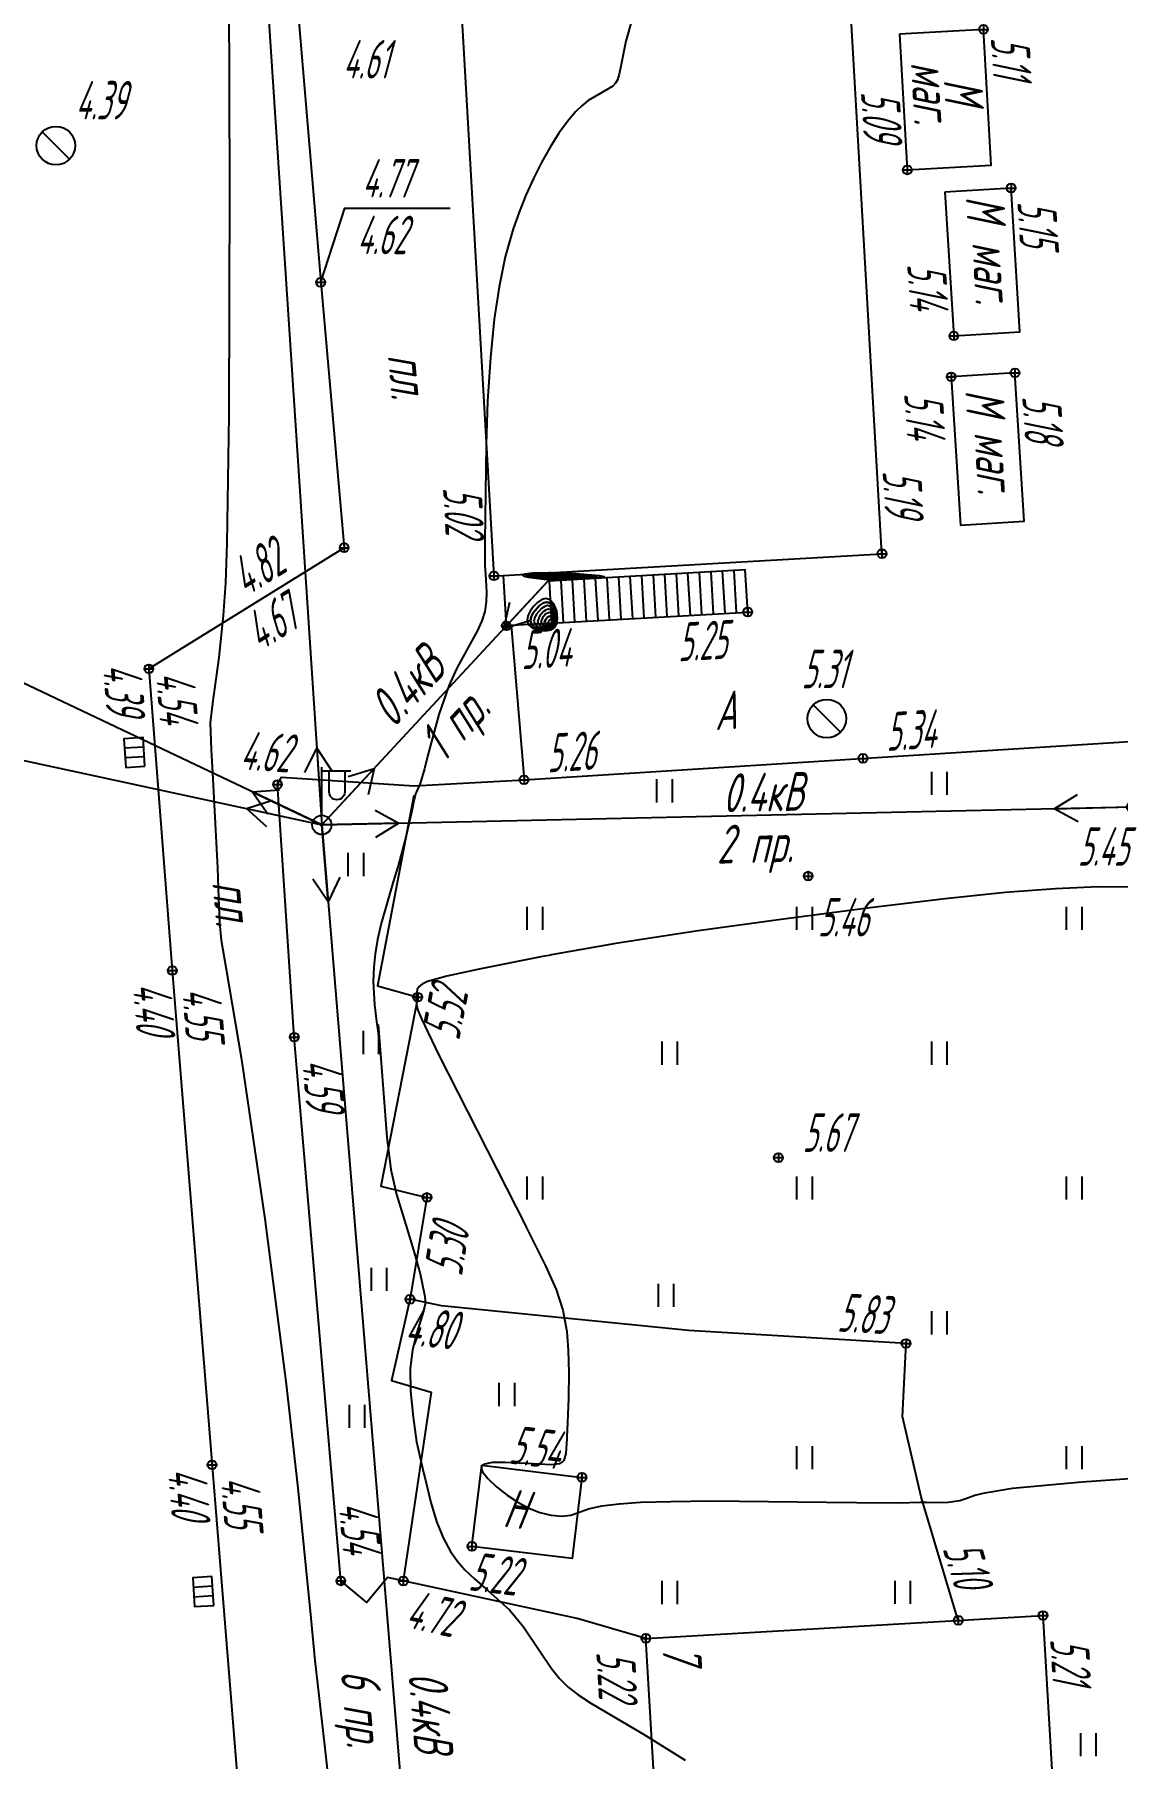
# Model space of a CAD drawing. Extents: x 1233805 to 1234355, y 654698 to 655114.
# Drawn here: x 1234085.91 to 1234114.02, y 654749.34 to 654794.08 of the extents above; entities that cross this region are included whole.
import ezdxf

# ---------------------------------------------------------------- set-up
doc = ezdxf.new("R2010")
doc.units = 0
for name, color, linetype, lineweight in [('ИИ_ГОРИЗОНТАЛИ_ОСН', 32, 'Continuous', 25), ('ИИ_ГОРИЗОНТАЛИ_УТОЛЩ', 32, 'Continuous', 30), ('ИИ_ДОРОГИ_АД', 7, 'Continuous', 25), ('ИИ_ЛЭП_НН', 250, 'Continuous', 25), ('ИИ_ОГРАДЫ', 7, 'Continuous', 25), ('ИИ_ОТМЕТКИ', 7, 'Continuous', 25), ('ИИ_СООРУЖЕНИЕ', 7, 'Continuous', 25), ('ИИ_СТРОЕНИЕ', 7, 'Continuous', 25), ('ИИ_ТРУБОПРОВОДЫ', 7, 'Continuous', 25), ('ИИ_УГОДЬЯ', 7, 'Continuous', 25)]:
    doc.layers.add(name, color=color, linetype=linetype, lineweight=lineweight)
doc.styles.add('VNIPISIMPLEXCUR', font='simplex.shx', dxfattribs={"width": 0.8, "oblique": 15})
doc.styles.add('ГОСТ 2.304 КУРСИВ', font='cs_gost2304.shx', dxfattribs={"oblique": 15})
doc.linetypes.add('ИИ054741_6', pattern='A,2,-0.5,[35,3dservice.shx,S=1,R=0,X=0,Y=0],-0.5,2', length=5)
doc.linetypes.add('ИИ054751', pattern='A,2.5,[1,3dservice.shx,S=0.8,R=0,X=0,Y=0],2.5', length=5)

# ---------------------------------------------------------------- blocks, each defined once
blk = doc.blocks.new('ИИ05401')
at = {"color": 0, "linetype": 'Continuous', "lineweight": 25}
for points in [[(-0.4, 1.2), (-0.4, 0)], [(0.4, 1.2), (0.4, 0)]]:
    blk.add_lwpolyline(points, dxfattribs=at)
blk = doc.blocks.new('ИИ051144')
at = {"color": 0, "linetype": 'Continuous', "lineweight": 25, "flags": 128}
for points in [[(4, 0), (0, 0)], [(2.775, 0.707), (4, 0), (2.775, -0.707)]]:
    blk.add_lwpolyline(points, dxfattribs=at)
blk = doc.blocks.new('ИИ05128(1)')
at = {"color": 0, "linetype": 'Continuous'}
blk.add_lwpolyline([(-0.75, -0.5), (0.75, -0.5), (0.75, 0.5), (-0.75, 0.5)], close=True, dxfattribs=at)
for points in [[(-0.25, -0.5), (-0.25, 0.5)], [(0.25, -0.5), (0.25, 0.5)]]:
    blk.add_lwpolyline(points, dxfattribs=at)
blk = doc.blocks.new('ИИ0511015')
at = {"linetype": 'Continuous', "lineweight": 25}
blk.add_hatch(color=0, dxfattribs=at).paths.add_polyline_path([(-0.05, 0, 1), (0.05, 0, 1)])
at = {"color": 0, "linetype": 'Continuous', "lineweight": 25, "flags": 128}
for points in [[(0, 0.5), (0, 3)], [(0, 2.806), (1.5, 2.806)], [(1.184, 2.806), (1.184, 1.706), (1.174, 1.617), (1.144, 1.532), (1.096, 1.456), (1.033, 1.393), (0.957, 1.345), (0.873, 1.316), (0.784, 1.306), (0.695, 1.316), (0.61, 1.345), (0.534, 1.393), (0.471, 1.456), (0.423, 1.532), (0.394, 1.617), (0.384, 1.706), (0.384, 2.806)]]:
    blk.add_lwpolyline(points, dxfattribs=at)
at = {"color": 0, "linetype": 'Continuous', "lineweight": 25}
for radius in [0.5, 0.05]:
    blk.add_circle((0, 0), radius, dxfattribs=at)
blk = doc.blocks.new('ИИ051171')
at = {"color": 0, "linetype": 'Continuous', "lineweight": 25, "flags": 128}
blk.add_lwpolyline([(0.707, -0.707), (-0.707, 0.707)], dxfattribs=at)
at = {"color": 0, "linetype": 'Continuous', "lineweight": 25}
blk.add_circle((0, 0), 1, dxfattribs=at)
at = {"color": 0, "linetype": 'Continuous', "style": 'VNIPISIMPLEXCUR', "oblique": 15, "width": 0.8}
for tag, p in [('NUMBER', (1.7, -1)), ('HATCH', (1.7, -4.4)), ('HEIGHT', (1.7, -7.8)), ('TOP1', (1.7, -11.2)), ('TOP2', (1.7, -14.6)), ('TOP3', (1.7, -18)), ('TOP4', (1.7, -21.4)), ('TOP5', (1.7, -24.8)), ('BOTTOM', (1.7, -28.2))]:
    blk.add_attdef(tag, p, '', height=2, dxfattribs=at)
blk = doc.blocks.new('PICKET')
at = {"color": 0, "linetype": 'Continuous', "lineweight": 25}
for p, q in [((-0.23, 0), (0.23, 0)), ((0, 0.23), (0, -0.23))]:
    blk.add_line(p, q, dxfattribs=at)
blk.add_circle((0, 0), 0.23, dxfattribs=at)
at = {"color": 0, "linetype": 'Continuous', "style": 'VNIPISIMPLEXCUR', "oblique": 15, "width": 0.8}
blk.add_attdef('OTMETKA', (1.25, 0.3), '', height=2, dxfattribs=at)
at = {"color": 8, "linetype": 'Continuous', "style": 'VNIPISIMPLEXCUR', "oblique": 15, "width": 0.8, "flags": 1}
blk.add_attdef('NOMER', (1.25, -2.7), '', height=2, dxfattribs=at)

msp = doc.modelspace()

# ---------------------------------------------------------------- linework, layer by layer
at = {"layer": 'ИИ_ГОРИЗОНТАЛИ_ОСН', "flags": 128}
for points, elevation in [([(1234090.959, 654795.132), (1234090.974, 654790.125), (1234090.953, 654784.19), (1234090.907, 654780.868), (1234090.869, 654779.849), (1234090.813, 654779.004), (1234090.699, 654777.91), (1234090.53, 654776.725), (1234090.529, 654776.72), (1234090.471, 654776.219), (1234090.496, 654775.521), (1234090.532, 654774.917), (1234090.665, 654772.452), (1234090.69, 654771.677), (1234090.714, 654771.026), (1234090.755, 654770.581), (1234090.885, 654769.82), (1234091.287, 654767.483), (1234091.89, 654763.342), (1234092.442, 654759.054), (1234092.753, 654756.278), (1234093.084, 654752.98), (1234093.191, 654751.884), (1234093.435, 654749.686), (1234093.537, 654748.825)], 4.5), ([(1234101.428, 654794.49), (1234101.259, 654793.908), (1234101.14, 654793.307), (1234101.092, 654793.052), (1234101.046, 654792.907), (1234100.994, 654792.818), (1234100.921, 654792.743), (1234100.671, 654792.595), (1234100.283, 654792.368), (1234100.116, 654792.234), (1234099.955, 654792.077), (1234099.744, 654791.827), (1234099.522, 654791.518), (1234099.296, 654791.161), (1234099.073, 654790.764), (1234098.861, 654790.344), (1234098.665, 654789.909), (1234098.489, 654789.47), (1234098.338, 654789.037), (1234098.133, 654788.313), (1234097.97, 654787.531), (1234097.847, 654786.691), (1234097.751, 654785.7), (1234097.673, 654784.57), (1234097.633, 654783.444), (1234097.599, 654780.93), (1234097.599, 654780.305), (1234097.623, 654779.947), (1234097.626, 654779.917), (1234097.648, 654779.613), (1234097.639, 654779.357), (1234097.598, 654779.108), (1234097.524, 654778.867), (1234097.399, 654778.594), (1234097.178, 654778.193), (1234096.875, 654777.638), (1234096.663, 654777.178), (1234096.404, 654776.43), (1234096.125, 654775.381), (1234096.034, 654775.022), (1234095.921, 654774.639), (1234095.82, 654774.408), (1234095.804, 654774.378), (1234095.746, 654774.149), (1234095.711, 654773.964), (1234095.552, 654773.251), (1234095.348, 654772.505), (1234095.221, 654772.087), (1234094.907, 654771.007), (1234094.813, 654770.593), (1234094.751, 654770.225), (1234094.717, 654769.873), (1234094.706, 654769.507), (1234094.736, 654768.902), (1234094.79, 654768.466), (1234094.814, 654768.287), (1234094.822, 654768.23), (1234094.834, 654768.15), (1234094.834, 654768.144), (1234094.836, 654768.131)], 5), ([(1234114.531, 654771.954), (1234113.522, 654771.958), (1234112.412, 654771.912), (1234111.11, 654771.81), (1234109.547, 654771.647), (1234107.606, 654771.416), (1234105.352, 654771.124), (1234103.082, 654770.81), (1234100.998, 654770.493), (1234099.334, 654770.193), (1234099.264, 654770.18), (1234099.054, 654770.14), (1234097.501, 654769.837), (1234096.615, 654769.644), (1234096.117, 654769.5), (1234095.976, 654769.438), (1234095.895, 654769.376), (1234095.848, 654769.296), (1234095.847, 654769.294), (1234095.846, 654769.289), (1234095.82, 654769.115), (1234095.831, 654768.892), (1234095.864, 654768.762), (1234095.959, 654768.533), (1234096.4, 654767.611), (1234098.663, 654763.156), (1234098.676, 654763.13), (1234099.18, 654762.127), (1234099.45, 654761.514), (1234099.624, 654760.975), (1234099.726, 654760.422), (1234099.767, 654759.936), (1234099.783, 654759.357), (1234099.774, 654758.691), (1234099.738, 654757.853), (1234099.731, 654757.707), (1234099.728, 654757.646), (1234099.701, 654757.251), (1234099.649, 654757.071), (1234099.604, 654757.019), (1234099.541, 654756.984), (1234099.325, 654756.959), (1234098.681, 654756.99), (1234098.122, 654757.021), (1234097.795, 654757.019), (1234097.6, 654756.981), (1234097.545, 654756.947), (1234097.517, 654756.903), (1234097.517, 654756.848), (1234097.543, 654756.782), (1234097.68, 654756.605), (1234097.906, 654756.389), (1234098.177, 654756.174), (1234098.457, 654755.988), (1234098.73, 654755.842), (1234099.028, 654755.724), (1234099.324, 654755.651), (1234099.601, 654755.627), (1234099.833, 654755.654), (1234100.005, 654755.715), (1234100.295, 654755.818), (1234100.639, 654755.892), (1234101.087, 654755.949), (1234101.643, 654755.988), (1234102.428, 654756.012), (1234103.463, 654756.021), (1234106.47, 654755.992), (1234107.253, 654755.981), (1234108.345, 654755.975), (1234108.891, 654755.989), (1234108.915, 654755.991), (1234109.055, 654755.988), (1234109.221, 654755.98), (1234109.628, 654755.989), (1234109.934, 654756.038), (1234110.084, 654756.089), (1234110.319, 654756.169), (1234110.578, 654756.234), (1234111.298, 654756.35), (1234113.1, 654756.52), (1234116.442, 654756.752)], 5.5), ([(1234094.832, 654768.392), (1234094.872, 654767.839), (1234095.061, 654765.466), (1234095.162, 654764.621), (1234095.307, 654763.977), (1234095.549, 654763.191), (1234095.779, 654762.447), (1234095.919, 654761.918), (1234096.038, 654761.374), (1234096.064, 654761.173), (1234096.007, 654760.955), (1234096.005, 654760.948), (1234095.834, 654760.382), (1234095.727, 654759.947), (1234095.661, 654759.448), (1234095.673, 654758.873), (1234095.737, 654758.194), (1234095.824, 654757.558), (1234095.911, 654757.173), (1234096.022, 654756.723), (1234096.05, 654756.599), (1234096.197, 654755.978), (1234096.346, 654755.486), (1234096.518, 654755.061), (1234096.71, 654754.707), (1234096.879, 654754.472), (1234097.085, 654754.238), (1234097.331, 654754.001), (1234097.681, 654753.699), (1234098.238, 654753.197), (1234098.608, 654752.756), (1234099.032, 654752.126), (1234099.332, 654751.675), (1234099.542, 654751.414), (1234099.766, 654751.193), (1234100.023, 654750.991), (1234100.357, 654750.776), (1234100.737, 654750.553), (1234101.718, 654749.971), (1234102.8, 654749.293)], 5)]:
    msp.add_lwpolyline(points, dxfattribs=dict(at, elevation=elevation))
for points, elevation in [([(1234099.387, 654780.112), (1234098.831, 654780.098), (1234098.648, 654780.075), (1234098.58, 654780.047), (1234098.616, 654780.024), (1234098.727, 654779.997), (1234099.14, 654779.945), (1234099.536, 654779.936), (1234099.537, 654779.936), (1234099.804, 654779.951), (1234099.981, 654779.961), (1234100.071, 654779.966), (1234100.098, 654779.967), (1234100.339, 654779.981), (1234100.61, 654779.996), (1234100.611, 654779.996), (1234100.709, 654780.008), (1234100.575, 654780.032), (1234099.964, 654780.086), (1234099.387, 654780.112)], 5.5), ([(1234099.351, 654780.112), (1234098.953, 654780.102), (1234098.773, 654780.066), (1234098.878, 654780.03), (1234099.174, 654779.993), (1234099.457, 654779.986), (1234099.458, 654779.986), (1234099.649, 654779.997), (1234099.776, 654780.004), (1234099.84, 654780.008), (1234099.86, 654780.009), (1234100.032, 654780.018), (1234100.226, 654780.029), (1234100.227, 654780.029), (1234100.297, 654780.038), (1234100.201, 654780.055), (1234099.351, 654780.112)], 6.5), ([(1234099.333, 654780.112), (1234099.013, 654780.104), (1234098.869, 654780.075), (1234098.954, 654780.047), (1234099.191, 654780.017), (1234099.418, 654780.011), (1234099.418, 654780.011), (1234099.572, 654780.02), (1234099.673, 654780.026), (1234099.725, 654780.029), (1234099.741, 654780.029), (1234099.879, 654780.037), (1234100.034, 654780.046), (1234100.035, 654780.046), (1234100.091, 654780.053), (1234100.014, 654780.066), (1234099.333, 654780.112)], 7), ([(1234099.314, 654780.112), (1234099.074, 654780.106), (1234098.966, 654780.085), (1234099.208, 654780.04), (1234099.379, 654780.036), (1234099.379, 654780.036), (1234099.494, 654780.043), (1234099.571, 654780.047), (1234099.61, 654780.049), (1234099.621, 654780.05), (1234099.725, 654780.056), (1234099.842, 654780.062), (1234099.843, 654780.062), (1234099.885, 654780.068), (1234099.827, 654780.078), (1234099.314, 654780.112)], 7.5), ([(1234099.278, 654780.113), (1234099.159, 654780.103), (1234099.241, 654780.088), (1234099.3, 654780.087), (1234099.3, 654780.087), (1234099.339, 654780.089), (1234099.366, 654780.091), (1234099.379, 654780.091), (1234099.383, 654780.092), (1234099.418, 654780.093), (1234099.459, 654780.096), (1234099.459, 654780.096), (1234099.473, 654780.098), (1234099.453, 654780.101), (1234099.278, 654780.113)], 8.5), ([(1234099.26, 654780.113), (1234099.255, 654780.113), (1234099.258, 654780.112), (1234099.261, 654780.112), (1234099.261, 654780.112), (1234099.262, 654780.112), (1234099.263, 654780.112), (1234099.264, 654780.112), (1234099.264, 654780.112), (1234099.265, 654780.112), (1234099.266, 654780.112), (1234099.267, 654780.112), (1234099.266, 654780.113), (1234099.26, 654780.113)], 9), ([(1234098.696, 654778.882), (1234098.728, 654778.768), (1234098.827, 654778.679), (1234098.987, 654778.621), (1234099.176, 654778.607), (1234099.312, 654778.634), (1234099.41, 654778.696), (1234099.469, 654778.794), (1234099.491, 654778.928), (1234099.466, 654779.127), (1234099.395, 654779.304), (1234099.3, 654779.412), (1234099.187, 654779.444), (1234099.085, 654779.415), (1234098.972, 654779.34), (1234098.868, 654779.238), (1234098.78, 654779.118), (1234098.718, 654778.992), (1234098.696, 654778.882)], 5.5), ([(1234098.877, 654778.859), (1234098.9, 654778.778), (1234098.971, 654778.714), (1234099.086, 654778.673), (1234099.221, 654778.663), (1234099.318, 654778.682), (1234099.388, 654778.727), (1234099.431, 654778.797), (1234099.446, 654778.892), (1234099.428, 654779.035), (1234099.378, 654779.162), (1234099.309, 654779.239), (1234099.229, 654779.262), (1234099.156, 654779.241), (1234099.075, 654779.187), (1234098.938, 654779.029), (1234098.893, 654778.938), (1234098.877, 654778.859)], 6.5), ([(1234098.968, 654778.848), (1234098.986, 654778.783), (1234099.043, 654778.732), (1234099.135, 654778.699), (1234099.243, 654778.691), (1234099.321, 654778.706), (1234099.378, 654778.742), (1234099.412, 654778.798), (1234099.424, 654778.875), (1234099.41, 654778.989), (1234099.369, 654779.09), (1234099.314, 654779.153), (1234099.25, 654779.171), (1234099.191, 654779.154), (1234099.126, 654779.111), (1234099.016, 654778.984), (1234098.968, 654778.848)], 7), ([(1234099.059, 654778.837), (1234099.072, 654778.788), (1234099.115, 654778.75), (1234099.184, 654778.725), (1234099.266, 654778.719), (1234099.325, 654778.73), (1234099.367, 654778.757), (1234099.392, 654778.799), (1234099.402, 654778.857), (1234099.391, 654778.943), (1234099.361, 654779.019), (1234099.319, 654779.066), (1234099.271, 654779.08), (1234099.178, 654779.035), (1234099.095, 654778.939), (1234099.059, 654778.837)], 7.5), ([(1234099.24, 654778.815), (1234099.259, 654778.785), (1234099.311, 654778.774), (1234099.345, 654778.787), (1234099.357, 654778.821), (1234099.343, 654778.877), (1234099.312, 654778.898), (1234099.281, 654778.882), (1234099.252, 654778.85), (1234099.24, 654778.815)], 8.5), ([(1234099.33, 654778.803), (1234099.333, 654778.802), (1234099.335, 654778.804), (1234099.333, 654778.807), (1234099.332, 654778.806), (1234099.331, 654778.805), (1234099.33, 654778.803)], 9)]:
    msp.add_lwpolyline(points, close=True, dxfattribs=dict(at, elevation=elevation))
at = {"layer": 'ИИ_ГОРИЗОНТАЛИ_УТОЛЩ', "flags": 128}
for points, elevation in [([(1234099.369, 654780.112), (1234098.892, 654780.1), (1234098.735, 654780.08), (1234098.676, 654780.057), (1234098.803, 654780.014), (1234099.157, 654779.969), (1234099.497, 654779.961), (1234099.497, 654779.961), (1234099.726, 654779.974), (1234099.879, 654779.982), (1234099.956, 654779.987), (1234099.979, 654779.988), (1234100.186, 654780), (1234100.418, 654780.012), (1234100.419, 654780.012), (1234100.503, 654780.023), (1234100.388, 654780.043), (1234099.863, 654780.09), (1234099.369, 654780.112)], 6), ([(1234099.296, 654780.113), (1234099.062, 654780.094), (1234099.225, 654780.064), (1234099.339, 654780.062), (1234099.339, 654780.062), (1234099.417, 654780.066), (1234099.468, 654780.069), (1234099.494, 654780.07), (1234099.502, 654780.071), (1234099.572, 654780.075), (1234099.65, 654780.079), (1234099.651, 654780.079), (1234099.679, 654780.083), (1234099.64, 654780.089), (1234099.296, 654780.113)], 8), ([(1234098.787, 654778.871), (1234098.814, 654778.773), (1234098.899, 654778.697), (1234099.037, 654778.647), (1234099.199, 654778.635), (1234099.315, 654778.658), (1234099.399, 654778.712), (1234099.45, 654778.796), (1234099.468, 654778.91), (1234099.447, 654779.081), (1234099.387, 654779.233), (1234099.305, 654779.326), (1234099.208, 654779.353), (1234099.121, 654779.328), (1234099.023, 654779.264), (1234098.859, 654779.073), (1234098.806, 654778.965), (1234098.787, 654778.871)], 6), ([(1234099.149, 654778.826), (1234099.158, 654778.793), (1234099.187, 654778.767), (1234099.288, 654778.746), (1234099.356, 654778.772), (1234099.379, 654778.839), (1234099.352, 654778.948), (1234099.324, 654778.98), (1234099.291, 654778.989), (1234099.229, 654778.959), (1234099.174, 654778.894), (1234099.149, 654778.826)], 8)]:
    msp.add_lwpolyline(points, close=True, dxfattribs=dict(at, elevation=elevation))
at = {"layer": 'ИИ_ДОРОГИ_АД', "flags": 128}
for points in [[(1234105.788, 654817.623), (1234105.723, 654818.322), (1234105.4, 654818.508), (1234095.454, 654817.832), (1234095.431, 654817.476), (1234089.084, 654816.977), (1234087.13, 654816.847), (1234086.817, 654816.585), (1234086.504, 654816.098), (1234086.134, 654815.117), (1234085.973, 654814.154), (1234086.052, 654811.883), (1234086.618, 654805.745), (1234090.002, 654804.355), (1234092.001, 654803.554), (1234093.341, 654787.652), (1234093.949, 654780.762), (1234088.881, 654777.62), (1234089.488, 654769.788), (1234091.689, 654742.45), (1234094.052, 654713.066), (1234094.563, 654707.467), (1234094.695, 654706.402)], [(1234098.283, 654778.742), (1234098.619, 654774.739)], [(1234101.782, 654752.455), (1234100.002, 654752.967), (1234095.074, 654754.034), (1234094.538, 654753.386), (1234093.864, 654753.947), (1234092.654, 654768.061), (1234092.22, 654774.618), (1234092.32, 654774.807), (1234095.77, 654774.582), (1234098.619, 654774.739), (1234115.837, 654775.829), (1234118.913, 654776.109)]]:
    msp.add_lwpolyline(points, dxfattribs=at)
at = {"layer": 'ИИ_ЛЭП_НН', "elevation": -11.67, "flags": 128}
for points in [[(1234061.37, 654972.781), (1234066.385, 654943.719), (1234071.329, 654914.814), (1234077.199, 654872.039), (1234085.76, 654846.358), (1234090.839, 654812.015), (1234093.371, 654773.568), (1234096.033, 654741.241), (1234098.037, 654708.982), (1234098.255, 654706.63)], [(1234093.371, 654773.568), (1234114.382, 654774.034), (1234132.775, 654774.541), (1234133.809, 654802.226)], [(1234093.371, 654773.568), (1234060.225, 654789.308)], [(1234093.371, 654773.568), (1234099.451, 654780.124)], [(1234068.807, 654778.872), (1234093.371, 654773.568)]]:
    msp.add_lwpolyline(points, dxfattribs=at)
at = {"layer": 'ИИ_ОГРАДЫ', "linetype": 'ИИ054741_6'}
msp.add_lwpolyline([(1234095.759, 654774.335), (1234094.815, 654769.388), (1234095.859, 654769.099), (1234094.903, 654764.189), (1234096.098, 654763.9), (1234095.664, 654761.282), (1234095.175, 654759.152), (1234096.204, 654758.849), (1234095.485, 654753.945)], dxfattribs=at)
at = {"layer": 'ИИ_ОГРАДЫ', "linetype": 'ИИ054751', "flags": 128}
msp.add_lwpolyline([(1234109.891, 654752.923), (1234108.925, 654756.131), (1234108.445, 654758.21), (1234108.535, 654760.11), (1234102.892, 654760.446), (1234096.479, 654761.084), (1234095.658, 654761.255)], dxfattribs=at)
at = {"layer": 'ИИ_ОТМЕТКИ', "elevation": 4.621}
msp.add_lwpolyline([(1234093.341, 654787.652), (1234093.968, 654789.571), (1234096.701, 654789.571)], dxfattribs=at)
at = {"layer": 'ИИ_СТРОЕНИЕ'}
for points in [[(1234095.716, 654817.046), (1234096.467, 654803.93), (1234096.818, 654797.814), (1234097.837, 654780.031), (1234098.084, 654780.045), (1234099.259, 654780.113), (1234107.909, 654780.608), (1234105.788, 654817.623)], [(1234108.366, 654794.091), (1234108.568, 654790.568), (1234110.747, 654790.693), (1234110.545, 654794.216)], [(1234109.546, 654789.991), (1234109.776, 654786.26), (1234111.492, 654786.366), (1234111.262, 654790.097)], [(1234109.707, 654785.199), (1234109.945, 654781.347), (1234111.6, 654781.449), (1234111.362, 654785.301)], [(1234098.16, 654778.735), (1234098.084, 654780.045), (1234099.259, 654780.113), (1234099.271, 654779.896), (1234099.334, 654778.803)], [(1234099.271, 654779.896), (1234099.334, 654778.803), (1234104.426, 654779.094), (1234104.363, 654780.188)], [(1234097.521, 654756.951), (1234100.121, 654756.635), (1234099.866, 654754.529), (1234097.265, 654754.844)], [(1234101.782, 654752.455), (1234112.09, 654753.05), (1234112.766, 654741.33), (1234102.459, 654740.735), (1234102.298, 654743.516), (1234100.667, 654743.422), (1234100.398, 654748.07), (1234102.028, 654748.184)]]:
    msp.add_lwpolyline(points, close=True, dxfattribs=at)
for points in [[(1234102.266, 654780.068), (1234102.329, 654778.974)], [(1234102.566, 654780.085), (1234102.629, 654778.991)], [(1234102.865, 654780.102), (1234102.928, 654779.009)], [(1234103.165, 654780.12), (1234103.228, 654779.026)], [(1234103.464, 654780.137), (1234103.527, 654779.043)], [(1234103.764, 654780.154), (1234103.827, 654779.06)], [(1234104.063, 654780.171), (1234104.126, 654779.077)], [(1234099.571, 654779.914), (1234099.634, 654778.82)], [(1234099.87, 654779.931), (1234099.933, 654778.837)], [(1234100.17, 654779.948), (1234100.233, 654778.854)], [(1234100.469, 654779.965), (1234100.532, 654778.871)], [(1234100.769, 654779.982), (1234100.832, 654778.888)], [(1234101.068, 654779.999), (1234101.131, 654778.906)], [(1234101.368, 654780.017), (1234101.431, 654778.923)], [(1234101.667, 654780.034), (1234101.73, 654778.94)], [(1234101.967, 654780.051), (1234102.03, 654778.957)]]:
    msp.add_lwpolyline(points, dxfattribs=at)

# ---------------------------------------------------------------- block references
at = {"layer": 'ИИ_ЛЭП_НН'}
for p, xscale, yscale, zscale, rotation in [((1234099.451, 654780.124, -11.67), 0.4999999999999997, 0.4999999999999997, 0.4999999999999997, 227.1538112448566), ((1234093.371, 654773.568, -11.67), 0.4999999999999997, 0.4999999999999997, 0.4999999999999997, 93.767455868913), ((1234093.371, 654773.568, -11.67), 0.4999999999999997, 0.4999999999999997, 0.4999999999999997, 47.15381124529359), ((1234093.371, 654773.568, -11.67), 0.4999999999999997, 0.4999999999999997, 0.4999999999999997, 154.5981289579322), ((1234093.371, 654773.568, -11.67), 0.4999999999999997, 0.4999999999999997, 0.4999999999999997, 167.8151604246934), ((1234114.382, 654774.034, -11.67), 0.4999999999999997, 0.4999999999999997, 0.4999999999999997, 181.2707475454), ((1234093.371, 654773.568, -11.67), 0.4999999999999992, 0.4999999999999992, 0.4999999999999992, 1.270747545428119), ((1234093.371, 654773.568, -11.67), 0.4999999999999997, 0.4999999999999997, 0.4999999999999997, 274.7079061932465)]:
    msp.add_blockref('ИИ051144', p, dxfattribs=dict(at, xscale=xscale, yscale=yscale, zscale=zscale, rotation=rotation))
at = {"layer": 'ИИ_ЛЭП_НН', "xscale": 0.5, "yscale": 0.5, "zscale": 0.5}
msp.add_blockref('ИИ0511015', (1234093.371, 654773.568, -11.67), dxfattribs=at)
at = {"layer": 'ИИ_ОТМЕТКИ'}
ref = msp.add_blockref('PICKET', (1234092.671, 654795.603, 4.607), dxfattribs=dict(at, xscale=0.5, yscale=0.5, zscale=0.5))
ref.add_attrib('OTMETKA', '4.61', (1234093.913, 654792.939, 4.607), dxfattribs={"layer": '0', "color": 0, "linetype": 'Continuous', "height": 1, "style": 'ГОСТ 2.304 КУРСИВ', "oblique": 15, "width": 0.65})
ref = msp.add_blockref('PICKET', (1234110.545, 654794.216, 5.108), dxfattribs=dict(at, xscale=0.5, yscale=0.5, zscale=0.5))
ref.add_attrib('OTMETKA', '5.11', (1234110.735, 654793.998, 5.108), dxfattribs={"layer": '0', "color": 0, "linetype": 'Continuous', "height": 1, "rotation": 273.2805, "style": 'ГОСТ 2.304 КУРСИВ', "oblique": 15, "width": 0.65})
ref = msp.add_blockref('PICKET', (1234108.568, 654790.568, 5.09), dxfattribs=dict(at, xscale=0.5, yscale=0.5, zscale=0.5))
ref.add_attrib('OTMETKA', '5.09', (1234107.364, 654792.594, 5.09), dxfattribs={"layer": '0', "color": 0, "linetype": 'Continuous', "height": 1, "rotation": 273.2805, "style": 'ГОСТ 2.304 КУРСИВ', "oblique": 15, "width": 0.65})
ref = msp.add_blockref('PICKET', (1234111.262, 654790.097, 5.146), dxfattribs=dict(at, xscale=0.5, yscale=0.5, zscale=0.5))
ref.add_attrib('OTMETKA', '5.15', (1234111.424, 654789.745, 5.146), dxfattribs={"layer": '0', "color": 0, "linetype": 'Continuous', "height": 1, "rotation": 273.5352, "style": 'ГОСТ 2.304 КУРСИВ', "oblique": 15, "width": 0.65})
ref = msp.add_blockref('PICKET', (1234093.341, 654787.652, 4.621), dxfattribs=dict(at, xscale=0.5, yscale=0.5, zscale=0.5))
ref.add_attrib('OTMETKA', '4.62', (1234094.279, 654788.38, 4.621), dxfattribs={"layer": '0', "color": 0, "linetype": 'Continuous', "height": 1, "style": 'ГОСТ 2.304 КУРСИВ', "oblique": 15, "width": 0.65})
ref = msp.add_blockref('PICKET', (1234109.776, 654786.26, 5.144), dxfattribs=dict(at, xscale=0.5, yscale=0.5, zscale=0.5))
ref.add_attrib('OTMETKA', '5.14', (1234108.563, 654788.121, 5.144), dxfattribs={"layer": '0', "color": 0, "linetype": 'Continuous', "height": 1, "rotation": 273.5352, "style": 'ГОСТ 2.304 КУРСИВ', "oblique": 15, "width": 0.65})
ref = msp.add_blockref('PICKET', (1234109.707, 654785.199, 5.14), dxfattribs=dict(at, xscale=0.5, yscale=0.5, zscale=0.5))
ref.add_attrib('OTMETKA', '5.14', (1234108.485, 654784.765, 5.14), dxfattribs={"layer": '0', "color": 0, "linetype": 'Continuous', "height": 1, "rotation": 273.5352, "style": 'ГОСТ 2.304 КУРСИВ', "oblique": 15, "width": 0.65})
ref = msp.add_blockref('PICKET', (1234111.362, 654785.301, 5.182), dxfattribs=dict(at, xscale=0.5, yscale=0.5, zscale=0.5))
ref.add_attrib('OTMETKA', '5.18', (1234111.55, 654784.687, 5.182), dxfattribs={"layer": '0', "color": 0, "linetype": 'Continuous', "height": 1, "rotation": 273.5352, "style": 'ГОСТ 2.304 КУРСИВ', "oblique": 15, "width": 0.65})
ref = msp.add_blockref('PICKET', (1234107.909, 654780.608, 5.188), dxfattribs=dict(at, xscale=0.5, yscale=0.5, zscale=0.5))
ref.add_attrib('OTMETKA', '5.19', (1234107.925, 654782.751, 5.188), dxfattribs={"layer": '0', "color": 0, "linetype": 'Continuous', "height": 1, "rotation": 273.2805, "style": 'ГОСТ 2.304 КУРСИВ', "oblique": 15, "width": 0.65})
ref = msp.add_blockref('PICKET', (1234097.837, 654780.031, 5.02), dxfattribs=dict(at, xscale=0.5, yscale=0.5, zscale=0.5))
ref.add_attrib('OTMETKA', '5.02', (1234096.514, 654782.318, 5.02), dxfattribs={"layer": '0', "color": 0, "linetype": 'Continuous', "height": 1, "rotation": 273.2805, "style": 'ГОСТ 2.304 КУРСИВ', "oblique": 15, "width": 0.65})
ref = msp.add_blockref('PICKET', (1234093.949, 654780.762, 4.666), dxfattribs=dict(at, xscale=0.5, yscale=0.5, zscale=0.5))
ref.add_attrib('OTMETKA', '4.67', (1234091.765, 654778.063, 4.666), dxfattribs={"layer": '0', "color": 0, "linetype": 'Continuous', "height": 1, "rotation": 31.7923, "style": 'ГОСТ 2.304 КУРСИВ', "oblique": 15, "width": 0.65})
ref = msp.add_blockref('PICKET', (1234104.426, 654779.094, 5.247), dxfattribs=dict(at, xscale=0.5, yscale=0.5, zscale=0.5))
ref.add_attrib('OTMETKA', '5.25', (1234102.628, 654777.811, 5.247), dxfattribs={"layer": '0', "color": 0, "linetype": 'Continuous', "height": 1, "rotation": 3.2805, "style": 'ГОСТ 2.304 КУРСИВ', "oblique": 15, "width": 0.65})
ref = msp.add_blockref('PICKET', (1234098.16, 654778.735, 5.035), dxfattribs=dict(at, xscale=0.5, yscale=0.5, zscale=0.5))
ref.add_attrib('OTMETKA', '5.04', (1234098.56, 654777.605, 5.035), dxfattribs={"layer": '0', "color": 0, "linetype": 'Continuous', "height": 1, "rotation": 3.2805, "style": 'ГОСТ 2.304 КУРСИВ', "oblique": 15, "width": 0.65})
ref = msp.add_blockref('PICKET', (1234088.881, 654777.62, 4.394), dxfattribs=dict(at, xscale=0.5, yscale=0.5, zscale=0.5))
ref.add_attrib('OTMETKA', '4.39', (1234087.682, 654777.714, 4.394), dxfattribs={"layer": '0', "color": 0, "linetype": 'Continuous', "height": 1, "rotation": 274.4282, "style": 'ГОСТ 2.304 КУРСИВ', "oblique": 15, "width": 0.65})
ref = msp.add_blockref('PICKET', (1234107.417, 654775.296, 5.337), dxfattribs=dict(at, xscale=0.5, yscale=0.5, zscale=0.5))
ref.add_attrib('OTMETKA', '5.34', (1234108.032, 654775.485, 5.337), dxfattribs={"layer": '0', "color": 0, "linetype": 'Continuous', "height": 1, "rotation": 3.622, "style": 'ГОСТ 2.304 КУРСИВ', "oblique": 15, "width": 0.65})
ref = msp.add_blockref('PICKET', (1234092.22, 654774.618, 4.62), dxfattribs=dict(at, xscale=0.5, yscale=0.5, zscale=0.5))
ref.add_attrib('OTMETKA', '4.62', (1234091.233, 654775.008, 4.62), dxfattribs={"layer": '0', "color": 0, "linetype": 'Continuous', "height": 1, "rotation": 356.2661, "style": 'ГОСТ 2.304 КУРСИВ', "oblique": 15, "width": 0.65})
ref = msp.add_blockref('PICKET', (1234098.619, 654774.739, 5.261), dxfattribs=dict(at, xscale=0.5, yscale=0.5, zscale=0.5))
ref.add_attrib('OTMETKA', '5.26', (1234099.233, 654774.928, 5.261), dxfattribs={"layer": '0', "color": 0, "linetype": 'Continuous', "height": 1, "rotation": 3.622, "style": 'ГОСТ 2.304 КУРСИВ', "oblique": 15, "width": 0.65})
ref = msp.add_blockref('PICKET', (1234114.382, 654774.034, 5.453), dxfattribs=dict(at, xscale=0.5, yscale=0.5, zscale=0.5))
ref.add_attrib('OTMETKA', '5.45', (1234112.993, 654772.509, 5.453), dxfattribs={"layer": '0', "color": 0, "linetype": 'Continuous', "height": 1, "style": 'ГОСТ 2.304 КУРСИВ', "oblique": 15, "width": 0.65})
ref = msp.add_blockref('PICKET', (1234105.995, 654772.24, 5.462), dxfattribs=dict(at, xscale=0.5, yscale=0.5, zscale=0.5))
ref.add_attrib('OTMETKA', '5.46', (1234106.249, 654770.673, 5.462), dxfattribs={"layer": '0', "color": 0, "linetype": 'Continuous', "height": 1, "style": 'ГОСТ 2.304 КУРСИВ', "oblique": 15, "width": 0.65})
ref = msp.add_blockref('PICKET', (1234089.488, 654769.788, 4.402), dxfattribs=dict(at, xscale=0.5, yscale=0.5, zscale=0.5))
ref.add_attrib('OTMETKA', '4.40', (1234088.458, 654769.428, 4.402), dxfattribs={"layer": '0', "color": 0, "linetype": 'Continuous', "height": 1, "rotation": 274.6039, "style": 'ГОСТ 2.304 КУРСИВ', "oblique": 15, "width": 0.65})
ref = msp.add_blockref('PICKET', (1234095.859, 654769.099, 5.521), dxfattribs=dict(at, xscale=0.5, yscale=0.5, zscale=0.5))
ref.add_attrib('OTMETKA', '5.52', (1234096.933, 654767.953, 5.521), dxfattribs={"layer": '0', "color": 0, "linetype": 'Continuous', "height": 1, "rotation": 78.9808, "style": 'ГОСТ 2.304 КУРСИВ', "oblique": 15, "width": 0.65})
ref = msp.add_blockref('PICKET', (1234092.654, 654768.061, 4.592), dxfattribs=dict(at, xscale=0.5, yscale=0.5, zscale=0.5))
ref.add_attrib('OTMETKA', '4.59', (1234092.857, 654767.451, 4.592), dxfattribs={"layer": '0', "color": 0, "linetype": 'Continuous', "height": 1, "rotation": 274.8994, "style": 'ГОСТ 2.304 КУРСИВ', "oblique": 15, "width": 0.65})
ref = msp.add_blockref('PICKET', (1234105.222, 654764.933, 5.672), dxfattribs=dict(at, xscale=0.5, yscale=0.5, zscale=0.5))
ref.add_attrib('OTMETKA', '5.67', (1234105.847, 654765.083, 5.672), dxfattribs={"layer": '0', "color": 0, "linetype": 'Continuous', "height": 1, "style": 'ГОСТ 2.304 КУРСИВ', "oblique": 15, "width": 0.65})
ref = msp.add_blockref('PICKET', (1234096.098, 654763.9, 5.298), dxfattribs=dict(at, xscale=0.5, yscale=0.5, zscale=0.5))
ref.add_attrib('OTMETKA', '5.30', (1234097.002, 654761.834, 5.298), dxfattribs={"layer": '0', "color": 0, "linetype": 'Continuous', "height": 1, "rotation": 80.5842, "style": 'ГОСТ 2.304 КУРСИВ', "oblique": 15, "width": 0.65})
ref = msp.add_blockref('PICKET', (1234095.658, 654761.255, 4.796), dxfattribs=dict(at, xscale=0.5, yscale=0.5, zscale=0.5))
ref.add_attrib('OTMETKA', '4.80', (1234095.497, 654760.075, 4.796), dxfattribs={"layer": '0', "color": 0, "linetype": 'Continuous', "height": 1, "rotation": 354.3178, "style": 'ГОСТ 2.304 КУРСИВ', "oblique": 15, "width": 0.65})
ref = msp.add_blockref('PICKET', (1234108.535, 654760.11, 5.83), dxfattribs=dict(at, xscale=0.5, yscale=0.5, zscale=0.5))
ref.add_attrib('OTMETKA', '5.83', (1234106.739, 654760.421, 5.83), dxfattribs={"layer": '0', "color": 0, "linetype": 'Continuous', "height": 1, "rotation": 356.5921, "style": 'ГОСТ 2.304 КУРСИВ', "oblique": 15, "width": 0.65})
ref = msp.add_blockref('PICKET', (1234100.121, 654756.635, 5.539), dxfattribs=dict(at, xscale=0.5, yscale=0.5, zscale=0.5))
ref.add_attrib('OTMETKA', '5.54', (1234098.203, 654756.997, 5.539), dxfattribs={"layer": '0', "color": 0, "linetype": 'Continuous', "height": 1, "rotation": 353.0837, "style": 'ГОСТ 2.304 КУРСИВ', "oblique": 15, "width": 0.65})
ref = msp.add_blockref('PICKET', (1234090.521, 654756.959, 4.396), dxfattribs=dict(at, xscale=0.5, yscale=0.5, zscale=0.5))
ref.add_attrib('OTMETKA', '4.40', (1234089.369, 654756.838, 4.396), dxfattribs={"layer": '0', "color": 0, "linetype": 'Continuous', "height": 1, "rotation": 274.6039, "style": 'ГОСТ 2.304 КУРСИВ', "oblique": 15, "width": 0.65})
ref = msp.add_blockref('PICKET', (1234093.864, 654753.947, 4.541), dxfattribs=dict(at, xscale=0.5, yscale=0.5, zscale=0.5))
ref.add_attrib('OTMETKA', '4.54', (1234093.804, 654755.954, 4.541), dxfattribs={"layer": '0', "color": 0, "linetype": 'Continuous', "height": 1, "rotation": 274.8994, "style": 'ГОСТ 2.304 КУРСИВ', "oblique": 15, "width": 0.65})
ref = msp.add_blockref('PICKET', (1234097.265, 654754.844, 5.22), dxfattribs=dict(at, xscale=0.5, yscale=0.5, zscale=0.5))
ref.add_attrib('OTMETKA', '5.22', (1234097.16, 654753.709, 5.22), dxfattribs={"layer": '0', "color": 0, "linetype": 'Continuous', "height": 1, "rotation": 353.0837, "style": 'ГОСТ 2.304 КУРСИВ', "oblique": 15, "width": 0.65})
ref = msp.add_blockref('PICKET', (1234109.891, 654752.923, 5.101), dxfattribs=dict(at, xscale=0.5, yscale=0.5, zscale=0.5))
ref.add_attrib('OTMETKA', '5.10', (1234109.478, 654754.787, 5.101), dxfattribs={"layer": '0', "color": 0, "linetype": 'Continuous', "height": 1, "rotation": 286.7553, "style": 'ГОСТ 2.304 КУРСИВ', "oblique": 15, "width": 0.65})
ref = msp.add_blockref('PICKET', (1234095.485, 654753.945, 4.723), dxfattribs=dict(at, xscale=0.5, yscale=0.5, zscale=0.5))
ref.add_attrib('OTMETKA', '4.72', (1234095.505, 654752.746, 4.723), dxfattribs={"layer": '0', "color": 0, "linetype": 'Continuous', "height": 1, "rotation": 347.7798, "style": 'ГОСТ 2.304 КУРСИВ', "oblique": 15, "width": 0.65})
ref = msp.add_blockref('PICKET', (1234112.09, 654753.05, 5.211), dxfattribs=dict(at, xscale=0.5, yscale=0.5, zscale=0.5))
ref.add_attrib('OTMETKA', '5.21', (1234112.276, 654752.435, 5.211), dxfattribs={"layer": '0', "color": 0, "linetype": 'Continuous', "height": 1, "rotation": 273.3051, "style": 'ГОСТ 2.304 КУРСИВ', "oblique": 15, "width": 0.65})
ref = msp.add_blockref('PICKET', (1234101.782, 654752.455, 5.216), dxfattribs=dict(at, xscale=0.5, yscale=0.5, zscale=0.5))
ref.add_attrib('OTMETKA', '5.22', (1234100.493, 654752.1, 5.216), dxfattribs={"layer": '0', "color": 0, "linetype": 'Continuous', "height": 1, "rotation": 273.3051, "style": 'ГОСТ 2.304 КУРСИВ', "oblique": 15, "width": 0.65})
at = {"layer": 'ИИ_СООРУЖЕНИЕ', "color": 7, "xscale": 0.4999999999999992, "yscale": 0.4999999999999992, "zscale": 0.4999999999999992, "rotation": 93.60703522306984}
for p in [(1234088.506, 654775.448, 3.091), (1234090.291, 654753.669, 3.091)]:
    msp.add_blockref('ИИ05128(1)', p, dxfattribs=at)
at = {"layer": 'ИИ_ТРУБОПРОВОДЫ'}
ref = msp.add_blockref('ИИ051171', (1234086.466, 654791.199, 4.39), dxfattribs=dict(at, xscale=0.5, yscale=0.5, zscale=0.5))
ref.add_attrib('HATCH', '4.39', (1234086.969, 654791.877, 4.39), dxfattribs={"layer": '0', "color": 0, "linetype": 'Continuous', "height": 1, "rotation": 360, "style": 'ГОСТ 2.304 КУРСИВ', "oblique": 15, "width": 0.65})
ref = msp.add_blockref('ИИ051171', (1234106.478, 654776.327, 5.31), dxfattribs=dict(at, xscale=0.5, yscale=0.5, zscale=0.5))
ref.add_attrib('HATCH', '5.31', (1234105.822, 654777.115, 5.31), dxfattribs={"layer": '0', "color": 0, "linetype": 'Continuous', "height": 1, "rotation": 360, "style": 'ГОСТ 2.304 КУРСИВ', "oblique": 15, "width": 0.65})
at = {"layer": 'ИИ_УГОДЬЯ', "xscale": 0.5, "yscale": 0.5, "zscale": 0.5}
for p in [(1234102.261, 654774.154), (1234109.394, 654774.345), (1234094.248, 654772.24), (1234098.894, 654770.845), (1234105.894, 654770.845), (1234112.894, 654770.845), (1234094.64, 654767.62), (1234102.394, 654767.345), (1234109.394, 654767.345), (1234098.894, 654763.845), (1234105.894, 654763.845), (1234112.894, 654763.845), (1234094.849, 654761.475), (1234102.297, 654761.058), (1234109.394, 654760.345), (1234098.168, 654758.484), (1234094.277, 654757.917), (1234105.894, 654756.845), (1234112.894, 654756.845), (1234102.394, 654753.345), (1234108.442, 654753.351), (1234113.261, 654749.394)]:
    msp.add_blockref('ИИ05401', p, dxfattribs=at)

# ---------------------------------------------------------------- texts
at = {"layer": 'ИИ_ДОРОГИ_АД', "style": 'ГОСТ 2.304 КУРСИВ', "oblique": 15, "width": 0.8}
for s, rotation, p in [('пл.', 275.2117, (1234095.078, 654785.76)), ('А', 3.2805, (1234103.581, 654776.025)), ('пл.', 275.2117, (1234090.525, 654772.079))]:
    msp.add_text(s, height=1, rotation=rotation, dxfattribs=at).set_placement(p)
at = {"layer": 'ИИ_ЛЭП_НН', "style": 'ГОСТ 2.304 КУРСИВ', "oblique": 15, "width": 0.8}
for s, rotation, p in [('0.4кВ', 47.1538, (1234095.23, 654776.05)), ('1 пр.', 47.1538, (1234096.529, 654775.156)), ('0.4кВ', 1.2707, (1234103.777, 654773.895)), ('2 пр.', 1.2707, (1234103.626, 654772.562)), ('6 пр.', 274.7079, (1234093.86, 654751.61)), ('0.4кВ', 274.7079, (1234095.614, 654751.559))]:
    msp.add_text(s, height=1, rotation=rotation, dxfattribs=at).set_placement(p)
at = {"layer": 'ИИ_ОТМЕТКИ', "style": 'ГОСТ 2.304 КУРСИВ', "oblique": 15, "width": 0.65}
msp.add_text('4.77', height=1, dxfattribs=at).set_placement((1234094.412, 654789.85))
for s, rotation, p in [('4.82', 31.7923, (1234091.402, 654779.482)), ('4.54', 274.4282, (1234089.061, 654777.503)), ('4.55', 274.6039, (1234089.741, 654769.301)), ('4.55', 274.6039, (1234090.743, 654756.617))]:
    msp.add_text(s, height=1, rotation=rotation, dxfattribs=at).set_placement(p)
at = {"layer": 'ИИ_СТРОЕНИЕ', "style": 'ГОСТ 2.304 КУРСИВ', "oblique": 15, "width": 0.8}
for s, rotation, p in [('маг.', 273.2805, (1234108.659, 654793.358)), ('М', 273.2805, (1234109.512, 654792.92)), ('М', 273.2805, (1234110.084, 654789.878)), ('маг.', 273.2805, (1234110.252, 654788.689)), ('М', 273.2805, (1234110.071, 654784.853)), ('маг.', 273.2805, (1234110.307, 654783.76)), ('Н', 353.0837, (1234098.045, 654755.355)), ('7', 273.2805, (1234102.208, 654752.26))]:
    msp.add_text(s, height=1, rotation=rotation, dxfattribs=at).set_placement(p)

doc.saveas('drawing.dxf')
